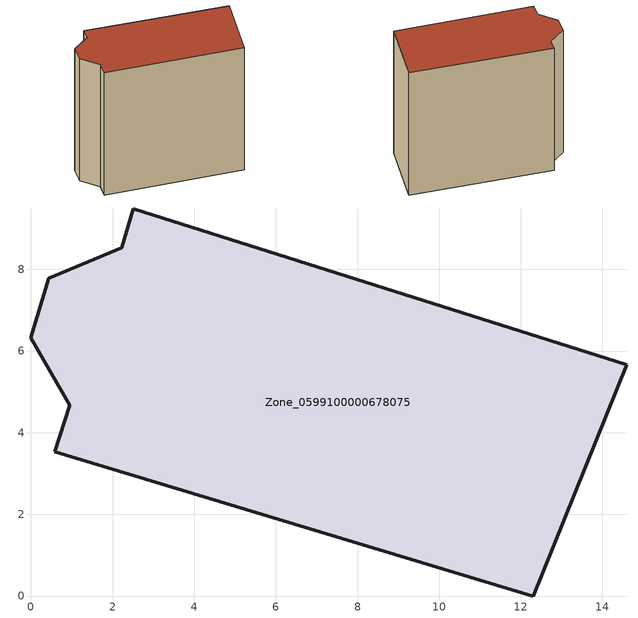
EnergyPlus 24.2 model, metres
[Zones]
Zone_0599100000678075
 floor ground (C_G): 14.59,5.66 12.31,0 0.58,3.53 0.95,4.67 0,6.33 0.44,7.78 2.23,8.53 2.51,9.48 z0
 wall outside (C_F): 2.23,8.53 0.44,7.78 0,6.33 0.95,4.67 0.58,3.53 12.31,0 14.59,5.66 2.51,9.48 2.23,8.53 z0:12.58
 roof outside (C_R): 14.59,5.66 2.51,9.48 2.23,8.53 0.44,7.78 0,6.33 0.95,4.67 0.58,3.53 12.31,0 z12.58
[BUILDING]
Pand.0599100000678075: North Axis=0; Terrain=City; Loads Convergence Tolerance Value=0.04; Temperature Convergence Tolerance Value=0.4; Solar Distribution=FullExterior; Maximum Number of Warmup Days=25; Minimum Number of Warmup Days=1
[Site:Location]
Rotterdam.The.Hague.AP_ZH_NLD Design_Conditions: Latitude=51.96; Longitude=4.45; Time Zone=1; Elevation=-4.5
[SITE:GROUNDTEMPERATURE:BUILDINGSURFACE]
18, 18, 18, 18, 18, 18, 18, 18, 18, 18, 18, 18
[MATERIAL] Thermal Absorptance=0.9; Solar Absorptance=0.7; Visible Absorptance=0.7
Name | Roughness | Thickness | Conductivity | Density | Specific Heat
G.TI.1946 | MediumSmooth | 0.15 | 1 | 540 | 1210
F.TI.1946 | Rough | 0.3 | 0.857143 | 1920 | 840
R.TI.1946 | MediumRough | 0.2 | 0.1 | 1500 | 1000
[CONSTRUCTION]
C_G: G.TI.1946
C_F: F.TI.1946
C_R: R.TI.1946
[ZONE]
Zone_0599100000678075: Type=1; Multiplier=1; Ceiling Height=Autocalculate; Volume=Autocalculate; Floor Area=autocalculate; Part of Total Floor Area=Yes
[ZONEINFILTRATION:DESIGNFLOWRATE]
Infil_Zone_0599100000678075: Zone or ZoneList or Space or SpaceList=Zone_0599100000678075; Schedule=AlwaysOn; Design Flow Rate Calculation Method=Flow/Area; Flow Rate per Floor Area=0.003; Constant Term Coefficient=1; Temperature Term Coefficient=0; Velocity Term Coefficient=0; Velocity Squared Term Coefficient=0
[HVACTEMPLATE:ZONE:IDEALLOADSAIRSYSTEM]
Zone_0599100000678075: Maximum Heating Supply Air Temperature=50; Minimum Cooling Supply Air Temperature=13; Maximum Heating Supply Air Humidity Ratio=0.0156; Minimum Cooling Supply Air Humidity Ratio=0.0077; Heating Limit=NoLimit; Cooling Limit=NoLimit; Dehumidification Control Type=ConstantSensibleHeatRatio; Cooling Sensible Heat Ratio=0.7; Dehumidification Setpoint=60; Humidification Control Type=None; Humidification Setpoint=30; Outdoor Air Method=None; Outdoor Air Flow Rate per Person=0.00944; Outdoor Air Flow Rate per Zone Floor Area=0; Outdoor Air Flow Rate per Zone=0; Demand Controlled Ventilation Type=None; Outdoor Air Economizer Type=NoEconomizer; Heat Recovery Type=None; Sensible Heat Recovery Effectiveness=0.7; Latent Heat Recovery Effectiveness=0.65
[ZONECONTROL:THERMOSTAT]
ThermostatControl_Zone_0599100000678075: Zone or ZoneList=Zone_0599100000678075; Control Type Schedule=DualSetpointControlType; Control 1=Thermostat_Zone_0599100000678075; Temperature Difference Between Cutout And Setpoint=0
[THERMOSTATSETPOINT:DUALSETPOINT]
Thermostat_Zone_0599100000678075: Heating Setpoint Temperature Schedule=HeatingSetpoint_Zone_0599100000678075; Cooling Setpoint Temperature Schedule=CoolingSetpoint_Zone_0599100000678075
[SCHEDULE:COMPACT]
HeatingSetpoint_Zone_0599100000678075: Through: 12/31, For: AllDays, Until: 24:00, 21
CoolingSetpoint_Zone_0599100000678075: Through: 12/31, For: AllDays, Until: 24:00, 24
DualSetpointControlType: Through: 12/31, For: AllDays, Until: 24:00, 4
AlwaysOn: Through: 12/31, For: AllDays, Until: 24:00, 1
